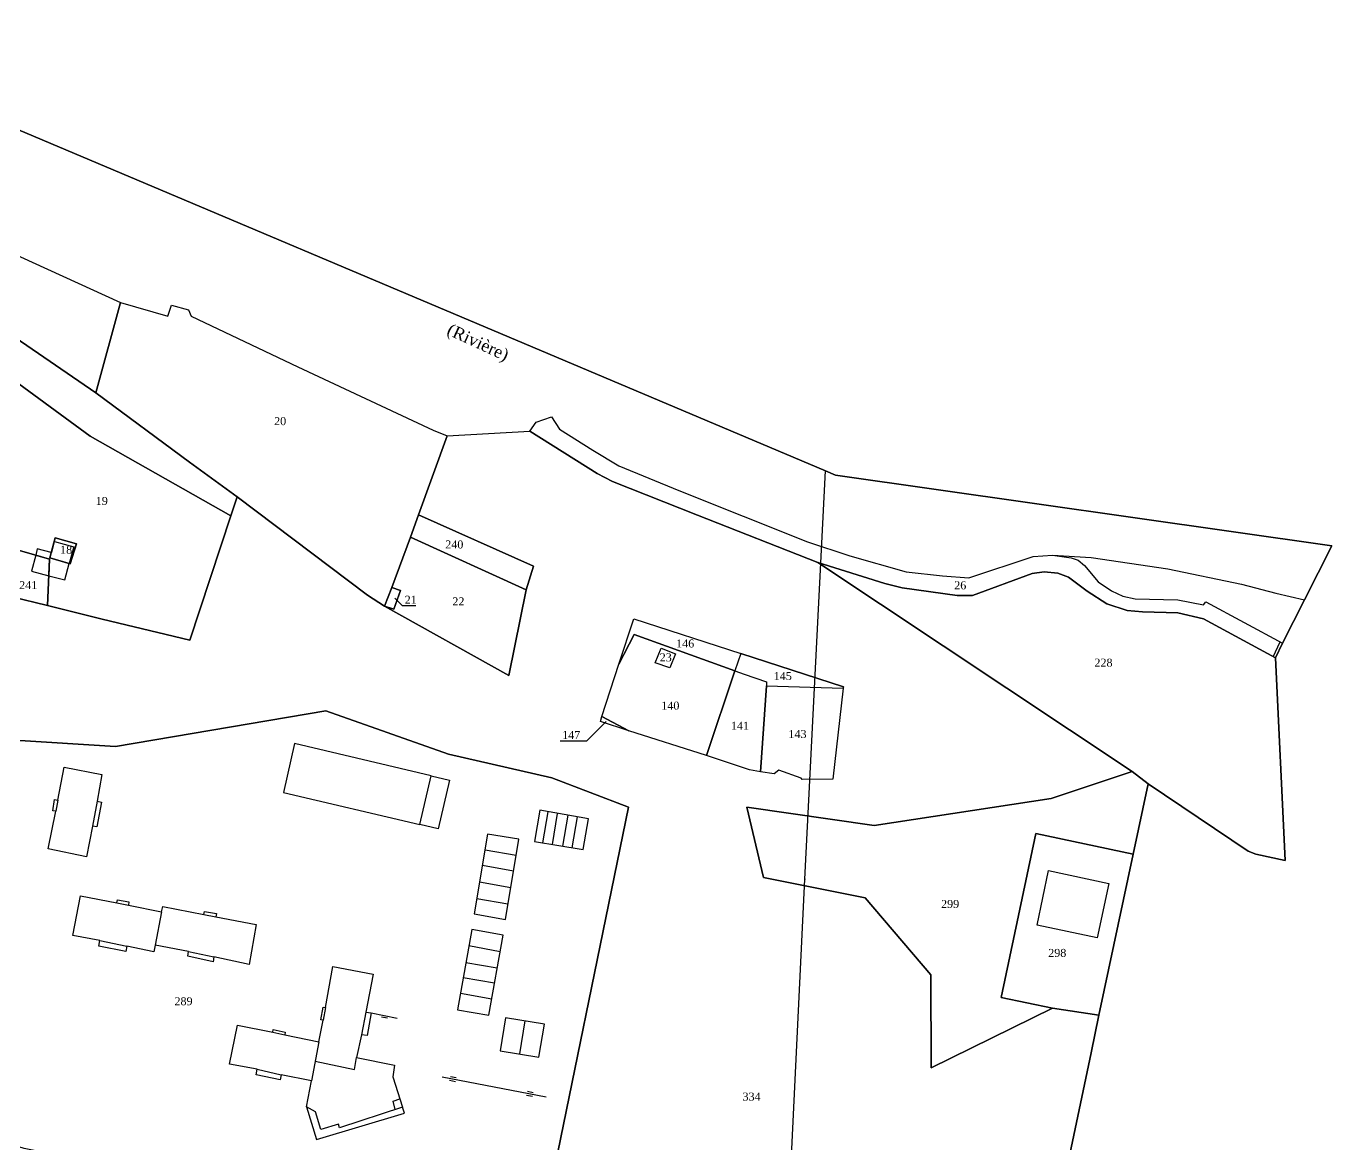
# Model space of a CAD drawing. Extents: x 1208038 to 1208926, y 6153358 to 6153860.
# Drawn here: x 1208586.3 to 1208912.6, y 6153569.8 to 6153849.3 of the extents above; entities that cross this region are included whole.
import ezdxf

# ---------------------------------------------------------------- set-up
doc = ezdxf.new("R2010")
doc.units = 0
doc.linetypes.add('CONTINU', pattern=[0])
doc.layers.get('0').update_dxf_attribs({"linetype": 'CONTINU'})
for name, color, linetype in [('1LIEUDIT', 7, 'CONTINU'), ('1PARCELLE', 7, 'CONTINU'), ('1SECTION', 7, 'CONTINU'), ('1SUBDSECT', 7, 'CONTINU'), ('1TRONFLUV', 7, 'CONTINU'), ('1TROUPARCELLE', 7, 'CONTINU'), ('3BATIDUR', 7, 'CONTINU'), ('3BATILEGER', 7, 'CONTINU'), ('3CADB', 7, 'CONTINU'), ('3FISCLINE', 7, 'CONTINUOUS'), ('3FLECHEPAR', 7, 'CONTINU'), ('3GAZODUC', 7, 'CONTINU'), ('3MURMI', 7, 'CONTINU'), ('3MURNONMI', 7, 'CONTINU'), ('3PARCELLETEX', 7, 'CONTINU'), ('3TRONFLUVTEX', 7, 'CONTINU')]:
    doc.layers.add(name, color=color, linetype=linetype)
doc.styles.get("Standard").update_dxf_attribs({"font": 'Times New Roman'})

# ---------------------------------------------------------------- blocks, each defined once
blk = doc.blocks.new('MURMI')
for p, q in [((-0.75, 0.5), (0.75, 0.5)), ((-0.75, -0.5), (0.75, -0.5))]:
    blk.add_line(p, q)
blk = doc.blocks.new('MURNOMI')
blk.add_line((-0.75, 0.5), (0.75, 0.5))
blk = doc.blocks.new('CADORDB')
blk.add_point((0, 0))

msp = doc.modelspace()

# ---------------------------------------------------------------- linework, layer by layer
at = {"layer": '1LIEUDIT'}
msp.add_lwpolyline([(1208522.99, 6153849.34), (1208786.04, 6153738.1), (1208788.56, 6153737.03), (1208912.61, 6153719.41), (1208905.79, 6153705.9), (1208900.29, 6153695.03), (1208898.48, 6153691.34), (1208900.9, 6153640.7), (1208893.61, 6153642.3), (1208891.67, 6153643), (1208866.66, 6153659.87), (1208862.96, 6153642.32), (1208854.37, 6153602), (1208852.42, 6153592.63), (1208841.39, 6153539.95)], dxfattribs=at)
at = {"layer": '1PARCELLE'}
for points in [[(1208581.01, 6153793.38), (1208609.89, 6153780.21), (1208603.69, 6153757.64), (1208583.57, 6153771.45)], [(1208583.57, 6153771.45), (1208603.69, 6153757.64), (1208627.09, 6153740.26), (1208638.98, 6153731.61), (1208638.98, 6153731.61), (1208637.43, 6153726.88), (1208602.26, 6153746.79), (1208579.38, 6153763.53)], [(1208582.67, 6153706.62), (1208591.61, 6153704.43), (1208605.25, 6153701), (1208627.21, 6153695.81), (1208637.43, 6153726.88), (1208638.98, 6153731.61), (1208671.63, 6153707.07), (1208675.82, 6153704.28), (1208706.89, 6153686.96), (1208711.25, 6153708.37), (1208713.07, 6153714.26), (1208684.37, 6153727.17), (1208691.46, 6153746.88), (1208712.18, 6153748.06), (1208729.01, 6153737.48), (1208732.78, 6153735.49), (1208754.05, 6153727.01), (1208784.15, 6153715.21), (1208862.73, 6153662.91), (1208842.45, 6153656.24), (1208798.21, 6153649.46), (1208766.42, 6153653.99), (1208770.59, 6153636.47), (1208795.96, 6153631.39), (1208812.4, 6153612.07), (1208812.44, 6153588.86), (1208842.78, 6153603.73), (1208854.37, 6153602), (1208852.42, 6153592.63), (1208841.39, 6153539.95)], [(1208714.94, 6153547.02), (1208736.79, 6153654.07), (1208717.66, 6153661.33), (1208691.87, 6153667.3), (1208661.16, 6153678.12), (1208608.58, 6153669.17), (1208583.34, 6153670.82)]]:
    msp.add_lwpolyline(points, dxfattribs=at)
for points in [[(1208691.46, 6153746.88), (1208684.37, 6153727.17), (1208682.31, 6153721.58), (1208677.65, 6153708.93), (1208675.82, 6153704.28), (1208671.63, 6153707.07), (1208638.98, 6153731.61), (1208627.09, 6153740.26), (1208603.69, 6153757.64), (1208609.89, 6153780.21), (1208621.73, 6153776.78), (1208622.63, 6153779.6), (1208626.84, 6153778.35), (1208627.55, 6153776.77), (1208654.15, 6153764.1), (1208688, 6153748.27), (1208691.46, 6153746.88)], [(1208605.25, 6153701), (1208591.61, 6153704.43), (1208592.12, 6153716.07), (1208584.65, 6153718.23), (1208568.64, 6153722.7), (1208576.78, 6153756.79), (1208579.38, 6153763.53), (1208602.26, 6153746.79), (1208637.43, 6153726.88), (1208627.21, 6153695.81), (1208605.25, 6153701)], [(1208784.15, 6153715.21), (1208754.05, 6153727.01), (1208732.78, 6153735.49), (1208729.01, 6153737.48), (1208712.18, 6153748.06), (1208713.78, 6153750.33), (1208717.61, 6153751.63), (1208719.55, 6153748.59), (1208727.89, 6153743.26), (1208734.39, 6153739.42), (1208749.43, 6153733.18), (1208781.57, 6153720.34), (1208792.1, 6153716.86), (1208806.22, 6153712.86), (1208815.29, 6153711.84), (1208821.87, 6153711.38), (1208837.94, 6153716.73), (1208842.77, 6153717.01), (1208847.41, 6153716.39), (1208849.19, 6153715.77), (1208850.77, 6153714.44), (1208854.2, 6153710.35), (1208857.55, 6153708.09), (1208860.4, 6153706.79), (1208863.43, 6153706.16), (1208874.09, 6153705.91), (1208880.53, 6153704.61), (1208881.12, 6153705.37), (1208900.29, 6153695.03), (1208898.48, 6153691.34), (1208880.51, 6153701.13), (1208874.1, 6153702.6), (1208865.27, 6153702.86), (1208861.41, 6153703.22), (1208856.33, 6153704.84), (1208851.45, 6153708.04), (1208846.81, 6153711.58), (1208844.1, 6153712.57), (1208840.7, 6153712.88), (1208837.7, 6153712.47), (1208822.76, 6153706.98), (1208818.98, 6153706.98), (1208805.21, 6153708.91), (1208800.89, 6153709.94), (1208784.15, 6153715.21)], [(1208684.37, 6153727.17), (1208713.07, 6153714.26), (1208711.25, 6153708.37), (1208682.31, 6153721.58), (1208684.37, 6153727.17)], [(1208593.54, 6153721.35), (1208592.2, 6153716.39), (1208597.31, 6153714.86), (1208598.86, 6153719.84), (1208593.54, 6153721.35)], [(1208711.25, 6153708.37), (1208706.89, 6153686.96), (1208675.82, 6153704.28), (1208678.14, 6153703.56), (1208679.81, 6153708.18), (1208677.65, 6153708.93), (1208682.31, 6153721.58), (1208711.25, 6153708.37)], [(1208591.61, 6153704.43), (1208582.67, 6153706.62), (1208584.65, 6153718.23), (1208592.12, 6153716.07), (1208591.61, 6153704.43)], [(1208862.73, 6153662.91), (1208784.15, 6153715.21), (1208800.89, 6153709.94), (1208805.21, 6153708.91), (1208818.98, 6153706.98), (1208822.76, 6153706.98), (1208837.7, 6153712.47), (1208840.7, 6153712.88), (1208844.1, 6153712.57), (1208846.81, 6153711.58), (1208851.45, 6153708.04), (1208856.33, 6153704.84), (1208861.41, 6153703.22), (1208865.27, 6153702.86), (1208874.1, 6153702.6), (1208880.51, 6153701.13), (1208898.48, 6153691.34), (1208900.9, 6153640.7), (1208893.61, 6153642.3), (1208891.67, 6153643), (1208866.66, 6153659.87), (1208862.73, 6153662.91)], [(1208675.82, 6153704.28), (1208677.65, 6153708.93), (1208679.81, 6153708.18), (1208678.14, 6153703.56), (1208675.82, 6153704.28)], [(1208734.44, 6153689.75), (1208738.16, 6153701.15), (1208764.86, 6153692.43), (1208763.4, 6153688.09), (1208738.2, 6153697.24), (1208734.44, 6153689.75)], [(1208736.92, 6153673.14), (1208730.17, 6153676.7), (1208734.44, 6153689.75), (1208738.2, 6153697.24), (1208763.4, 6153688.09), (1208756.33, 6153666.98), (1208736.92, 6153673.14)], [(1208743.48, 6153690.14), (1208744.99, 6153693.78), (1208748.56, 6153692.4), (1208747.15, 6153688.84), (1208743.48, 6153690.14)], [(1208790.48, 6153683.8), (1208790.52, 6153684.12), (1208764.86, 6153692.43), (1208763.4, 6153688.09), (1208765.73, 6153687.26), (1208771.34, 6153685.39), (1208771.34, 6153684.36), (1208790.48, 6153683.8)], [(1208769.77, 6153662.83), (1208767.04, 6153663.38), (1208756.33, 6153666.98), (1208763.4, 6153688.09), (1208765.73, 6153687.26), (1208771.34, 6153685.39), (1208771.34, 6153684.36), (1208769.77, 6153662.83)], [(1208790.48, 6153683.8), (1208787.92, 6153661.07), (1208780.23, 6153660.92), (1208779.98, 6153661.31), (1208774.35, 6153663.26), (1208773.22, 6153662.4), (1208769.77, 6153662.83), (1208771.34, 6153684.36), (1208790.48, 6153683.8)], [(1208668.33, 6153555.89), (1208627.26, 6153565.19), (1208626.17, 6153560.52), (1208585.81, 6153568.69), (1208552.07, 6153579.13), (1208534.44, 6153584.57), (1208554.78, 6153677.2), (1208583.34, 6153670.82), (1208608.58, 6153669.17), (1208661.16, 6153678.12), (1208691.87, 6153667.3), (1208717.66, 6153661.33), (1208736.79, 6153654.07), (1208714.94, 6153547.02), (1208691.49, 6153551.52), (1208668.33, 6153555.89)], [(1208736.92, 6153673.14), (1208729.79, 6153675.44), (1208730.17, 6153676.7), (1208736.92, 6153673.14)], [(1208842.78, 6153603.73), (1208812.44, 6153588.86), (1208812.4, 6153612.07), (1208795.96, 6153631.39), (1208770.59, 6153636.47), (1208766.42, 6153653.99), (1208798.21, 6153649.46), (1208842.45, 6153656.24), (1208862.73, 6153662.91), (1208866.66, 6153659.87), (1208862.96, 6153642.32), (1208838.64, 6153647.47), (1208829.97, 6153606.43), (1208842.78, 6153603.73)], [(1208854.37, 6153602), (1208842.78, 6153603.73), (1208829.97, 6153606.43), (1208838.64, 6153647.47), (1208862.96, 6153642.32), (1208854.37, 6153602)]]:
    msp.add_lwpolyline(points, close=True, dxfattribs=at)
at = {"layer": '1SECTION'}
msp.add_lwpolyline([(1208841.39, 6153539.95), (1208852.42, 6153592.63), (1208854.37, 6153602), (1208862.96, 6153642.32), (1208866.66, 6153659.87), (1208891.67, 6153643), (1208893.61, 6153642.3), (1208900.9, 6153640.7), (1208898.48, 6153691.34), (1208900.29, 6153695.03), (1208905.79, 6153705.9), (1208912.61, 6153719.41), (1208788.56, 6153737.03), (1208786.04, 6153738.1), (1208522.99, 6153849.34)], dxfattribs=at)
at = {"layer": '1SUBDSECT'}
msp.add_lwpolyline([(1208841.39, 6153539.95), (1208852.42, 6153592.63), (1208854.37, 6153602), (1208862.96, 6153642.32), (1208866.66, 6153659.87), (1208891.67, 6153643), (1208893.61, 6153642.3), (1208900.9, 6153640.7), (1208898.48, 6153691.34), (1208900.29, 6153695.03), (1208905.79, 6153705.9), (1208912.61, 6153719.41), (1208788.56, 6153737.03), (1208786.04, 6153738.1), (1208522.99, 6153849.34)], dxfattribs=at)
at = {"layer": '1TRONFLUV'}
msp.add_lwpolyline([(1208581.01, 6153793.38), (1208609.89, 6153780.21), (1208621.73, 6153776.78), (1208622.63, 6153779.6), (1208626.84, 6153778.35), (1208627.55, 6153776.77), (1208654.15, 6153764.1), (1208688, 6153748.27), (1208691.46, 6153746.88), (1208712.18, 6153748.06), (1208713.78, 6153750.33), (1208717.61, 6153751.63), (1208719.55, 6153748.59), (1208727.89, 6153743.26), (1208734.39, 6153739.42), (1208749.43, 6153733.18), (1208781.57, 6153720.34), (1208792.1, 6153716.86), (1208806.22, 6153712.86), (1208815.29, 6153711.84), (1208821.87, 6153711.38), (1208837.94, 6153716.73), (1208842.77, 6153717.01), (1208847.41, 6153716.39), (1208849.19, 6153715.77), (1208850.77, 6153714.44), (1208854.2, 6153710.35), (1208857.55, 6153708.09), (1208860.4, 6153706.79), (1208863.43, 6153706.16), (1208874.09, 6153705.91), (1208880.53, 6153704.61), (1208881.12, 6153705.37), (1208900.29, 6153695.03), (1208905.79, 6153705.9), (1208912.61, 6153719.41), (1208788.56, 6153737.03), (1208786.04, 6153738.1), (1208522.99, 6153849.34)], dxfattribs=at)
at = {"layer": '1TROUPARCELLE'}
for points in [[(1208592.2, 6153716.39), (1208593.54, 6153721.35), (1208598.86, 6153719.84), (1208597.31, 6153714.86), (1208592.2, 6153716.39)], [(1208779.98, 6153661.31), (1208774.35, 6153663.26), (1208773.22, 6153662.4), (1208769.77, 6153662.83), (1208767.04, 6153663.38), (1208756.33, 6153666.98), (1208736.92, 6153673.14), (1208729.79, 6153675.44), (1208730.17, 6153676.7), (1208734.44, 6153689.75), (1208738.16, 6153701.15), (1208764.86, 6153692.43), (1208790.52, 6153684.12), (1208790.48, 6153683.8), (1208787.92, 6153661.07), (1208780.23, 6153660.92), (1208779.98, 6153661.31)], [(1208743.48, 6153690.14), (1208744.99, 6153693.78), (1208748.56, 6153692.4), (1208747.15, 6153688.84), (1208743.48, 6153690.14)]]:
    msp.add_lwpolyline(points, close=True, dxfattribs=at)
at = {"layer": '3BATIDUR'}
for points in [[(1208592.56, 6153717.74), (1208589.07, 6153718.64), (1208588.67, 6153717.07), (1208592.12, 6153716.07), (1208591.94, 6153711.91), (1208595.93, 6153710.88), (1208597.03, 6153714.94), (1208592.2, 6153716.39), (1208592.56, 6153717.74)], [(1208592.68, 6153717.71), (1208593.38, 6153720.44), (1208598.16, 6153719.16), (1208597.03, 6153714.94), (1208592.2, 6153716.39), (1208592.56, 6153717.74), (1208592.68, 6153717.71)], [(1208588.67, 6153717.07), (1208587.62, 6153713.02), (1208591.94, 6153711.91), (1208592.12, 6153716.07), (1208588.67, 6153717.07)], [(1208677.65, 6153708.93), (1208675.82, 6153704.28), (1208678.14, 6153703.56), (1208679.81, 6153708.18), (1208677.65, 6153708.93)], [(1208744.99, 6153693.78), (1208748.56, 6153692.4), (1208747.15, 6153688.84), (1208743.48, 6153690.14), (1208744.99, 6153693.78)], [(1208595.81, 6153664.03), (1208605.23, 6153662.19), (1208604.05, 6153655.49), (1208605.13, 6153655.32), (1208603.96, 6153649.09), (1208602.82, 6153649.24), (1208601.38, 6153641.61), (1208591.81, 6153643.59), (1208593.68, 6153653.03), (1208592.93, 6153653.11), (1208593.34, 6153655.94), (1208594.18, 6153655.81), (1208595.81, 6153664.03)], [(1208687.51, 6153661.87), (1208692.06, 6153660.8), (1208689.21, 6153648.61), (1208684.7, 6153649.67), (1208687.51, 6153661.87)], [(1208714.64, 6153653.24), (1208713.35, 6153645.46), (1208725.46, 6153643.45), (1208726.82, 6153651.15), (1208714.64, 6153653.24)], [(1208698.26, 6153627.35), (1208706.06, 6153625.94), (1208709.38, 6153646.02), (1208701.62, 6153647.27), (1208698.26, 6153627.35)], [(1208841.8, 6153638.16), (1208856.87, 6153634.96), (1208853.99, 6153621.32), (1208838.93, 6153624.53), (1208841.8, 6153638.16)], [(1208599.89, 6153631.89), (1208608.92, 6153630.08), (1208609.07, 6153630.89), (1208611.95, 6153630.33), (1208611.82, 6153629.52), (1208620.12, 6153627.9), (1208620.4, 6153629.2), (1208630.68, 6153627.2), (1208630.85, 6153627.94), (1208633.83, 6153627.47), (1208633.71, 6153626.58), (1208643.78, 6153624.72), (1208641.99, 6153614.73), (1208633.22, 6153616.59), (1208633.01, 6153615.39), (1208626.67, 6153616.75), (1208626.84, 6153617.9), (1208618.52, 6153619.49), (1208618.22, 6153617.89), (1208611.4, 6153619.29), (1208611.19, 6153617.97), (1208604.47, 6153619.28), (1208604.7, 6153620.68), (1208597.97, 6153621.97), (1208599.89, 6153631.89)], [(1208694.07, 6153603.36), (1208701.94, 6153602.05), (1208705.46, 6153622.03), (1208697.64, 6153623.4), (1208694.07, 6153603.36)], [(1208656.34, 6153579.09), (1208657.58, 6153585.58), (1208649.99, 6153587.14), (1208649.77, 6153585.88), (1208643.76, 6153587.1), (1208644, 6153588.51), (1208637.11, 6153589.8), (1208639.12, 6153599.54), (1208647.92, 6153597.79), (1208648.02, 6153598.41), (1208651.05, 6153597.81), (1208650.93, 6153597.11), (1208659.42, 6153595.38), (1208660.55, 6153600.79), (1208659.89, 6153600.87), (1208660.5, 6153604.03), (1208661.12, 6153603.96), (1208662.95, 6153614.18), (1208672.98, 6153612.3), (1208671.18, 6153602.76), (1208672.5, 6153602.62), (1208671.5, 6153596.91), (1208670.06, 6153597.12), (1208668.88, 6153591.47), (1208678.35, 6153589.55), (1208677.91, 6153586.58), (1208680.32, 6153579.05), (1208664.58, 6153573.87), (1208664.33, 6153574.78), (1208659.9, 6153573.47), (1208658.6, 6153577.86), (1208656.34, 6153579.09)], [(1208706.11, 6153601.37), (1208704.76, 6153593.12), (1208714.42, 6153591.55), (1208715.81, 6153599.76), (1208706.11, 6153601.37)]]:
    msp.add_lwpolyline(points, close=True, dxfattribs=at)
at = {"layer": '3BATILEGER'}
for points in [[(1208687.51, 6153661.87), (1208653.35, 6153669.92), (1208650.56, 6153657.74), (1208684.7, 6153649.67), (1208687.51, 6153661.87)], [(1208656.34, 6153579.09), (1208658.86, 6153570.97), (1208680.82, 6153577.48), (1208680.32, 6153579.05), (1208664.58, 6153573.87), (1208664.33, 6153574.78), (1208659.9, 6153573.47), (1208658.6, 6153577.86), (1208656.34, 6153579.09)]]:
    msp.add_lwpolyline(points, close=True, dxfattribs=at)
at = {"layer": '3FISCLINE'}
for points in [[(1208842.77, 6153717.01), (1208852.48, 6153716.48), (1208871.64, 6153713.61), (1208890, 6153709.78), (1208898.64, 6153707.52), (1208905.79, 6153705.9)], [(1208897.91, 6153691.65), (1208899.68, 6153695.36)], [(1208594.18, 6153655.81), (1208593.68, 6153653.03)], [(1208604.05, 6153655.49), (1208602.82, 6153649.24)], [(1208716.68, 6153652.89), (1208715.3, 6153645.13)], [(1208717.83, 6153644.72), (1208719.11, 6153652.48)], [(1208721.68, 6153652.03), (1208720.29, 6153644.31)], [(1208722.78, 6153643.9), (1208724.1, 6153651.62)], [(1208700.96, 6153643.4), (1208708.71, 6153642.01)], [(1208708.05, 6153638.03), (1208700.29, 6153639.44)], [(1208699.6, 6153635.36), (1208707.37, 6153633.94)], [(1208698.9, 6153631.22), (1208706.7, 6153629.89)], [(1208608.92, 6153630.08), (1208611.82, 6153629.52)], [(1208620.12, 6153627.9), (1208618.52, 6153619.49)], [(1208630.68, 6153627.2), (1208633.71, 6153626.58)], [(1208604.7, 6153620.68), (1208611.4, 6153619.29)], [(1208626.84, 6153617.9), (1208633.22, 6153616.59)], [(1208696.93, 6153619.43), (1208704.74, 6153617.94)], [(1208696.17, 6153615.17), (1208704.02, 6153613.83)], [(1208695.51, 6153611.41), (1208703.36, 6153610.07)], [(1208702.64, 6153606.02), (1208694.8, 6153607.44)], [(1208661.12, 6153603.96), (1208660.55, 6153600.79)], [(1208671.18, 6153602.76), (1208670.06, 6153597.12)], [(1208672.5, 6153602.62), (1208679.01, 6153601.24)], [(1208647.92, 6153597.79), (1208650.93, 6153597.11)], [(1208710.95, 6153600.57), (1208709.61, 6153592.34)], [(1208659.42, 6153595.38), (1208657.58, 6153585.58)], [(1208658.51, 6153590.48), (1208668.35, 6153588.47), (1208668.88, 6153591.47)], [(1208644, 6153588.51), (1208649.99, 6153587.14)], [(1208690.29, 6153586.6), (1208716.25, 6153581.58)], [(1208678.54, 6153578.47), (1208678, 6153580.54), (1208679.68, 6153581.06)]]:
    msp.add_lwpolyline(points, dxfattribs=at)
at = {"layer": '3FLECHEPAR'}
for points in [[(1208683.68, 6153704.4), (1208680.35, 6153704.4), (1208678.42, 6153706.32)], [(1208719.76, 6153670.59), (1208726.38, 6153670.58), (1208731.2, 6153675.42)]]:
    msp.add_lwpolyline(points, dxfattribs=at)
at = {"layer": '3GAZODUC'}
msp.add_lwpolyline([(1208767.43, 6153370.42), (1208768.05, 6153383.28), (1208771.49, 6153451.25), (1208774.55, 6153504.52), (1208780.9, 6153636.06), (1208786.04, 6153738.1)], dxfattribs=at)

# ---------------------------------------------------------------- block references
at = {"layer": '3CADB'}
msp.add_blockref('CADORDB', (1208780.9, 6153636.06), dxfattribs=at)
at = {"layer": '3MURMI', "rotation": 349.2}
for p in [(1208692.95, 6153586.08), (1208712.19, 6153582.37)]:
    msp.add_blockref('MURMI', p, dxfattribs=at)
at = {"layer": '3MURNONMI', "rotation": 168.1}
msp.add_blockref('MURNOMI', (1208675.92, 6153601.89), dxfattribs=at)

# ---------------------------------------------------------------- texts
at = {"layer": '3PARCELLETEX'}
for s, p in [('20', (1208648.25, 6153749.56)), ('19', (1208603.67, 6153729.61)), ('18', (1208594.76, 6153717.39)), ('240', (1208691.02, 6153718.73)), ('241', (1208584.52, 6153708.55)), ('26', (1208818.22, 6153708.51)), ('21', (1208680.88, 6153704.9)), ('22', (1208692.8, 6153704.48)), ('146', (1208748.72, 6153693.97)), ('23', (1208744.61, 6153690.49)), ('228', (1208853.26, 6153689.17)), ('145', (1208773.1, 6153685.82)), ('140', (1208745.01, 6153678.42)), ('147', (1208720.24, 6153671.09)), ('141', (1208762.41, 6153673.38)), ('143', (1208776.78, 6153671.32)), ('299', (1208814.93, 6153628.83)), ('298', (1208841.71, 6153616.59)), ('289', (1208623.34, 6153604.51)), ('334', (1208765.31, 6153580.66))]:
    msp.add_text(s, height=2, dxfattribs=at).set_placement(p)
at = {"layer": '3TRONFLUVTEX'}
msp.add_text('(Rivière)', height=3, rotation=335.2, dxfattribs=at).set_placement((1208691.18, 6153772.37))

doc.saveas('drawing.dxf')
